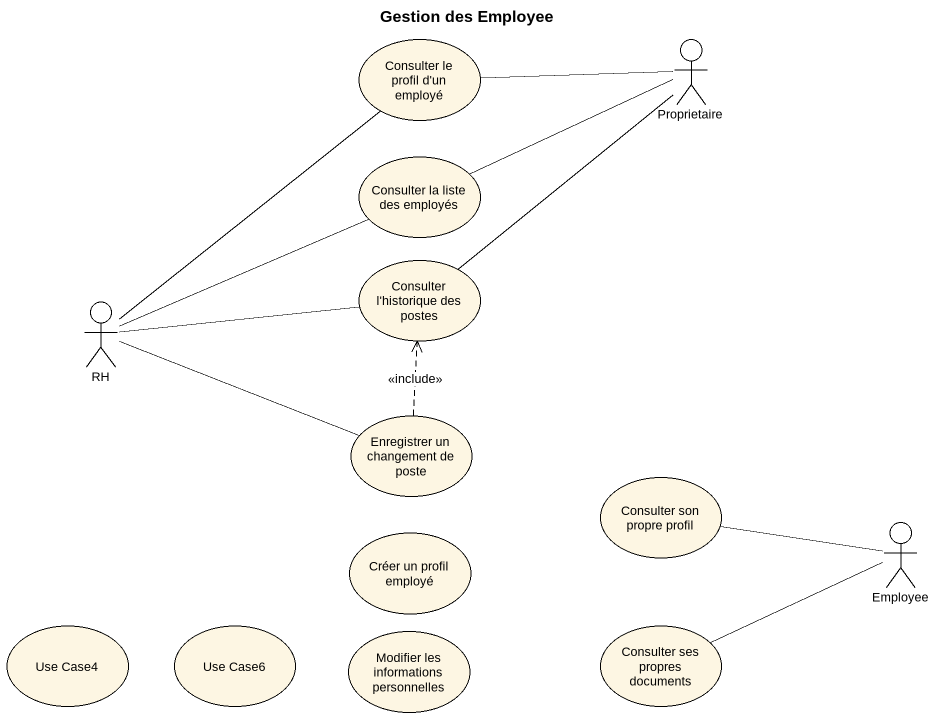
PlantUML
@startuml
title Gestion des Employee
usecase "Consulter le profil d'un employé" as Consulter_le_profil_d_un
actor Proprietaire
usecase "Consulter la liste des employés" as Consulter_la_liste_des
usecase "Consulter l'historique des postes" as Consulter_l_historique_des
actor RH
usecase "Enregistrer un changement de poste" as Enregistrer_un_changement
usecase "Consulter son propre profil" as Consulter_son_propre_profil
usecase "Créer un profil employé" as Créer_un_profil_employé
actor Employee
usecase "Use Case4" as Use_Case4
usecase "Use Case6" as Use_Case6
usecase "Modifier les informations personnelles" as Modifier_les_informations
usecase "Consulter ses propres documents" as Consulter_ses_propres
Proprietaire -left- Consulter_le_profil_d_un
Proprietaire -left- Consulter_la_liste_des
Proprietaire -- Consulter_l_historique_des
RH -up- Consulter_le_profil_d_un
RH -up- Consulter_la_liste_des
RH -right- Consulter_l_historique_des
RH -right- Enregistrer_un_changement
Enregistrer_un_changement .up.> Consulter_l_historique_des : <<include>>
Employee -left- Consulter_son_propre_profil
Employee -left- Consulter_ses_propres
@enduml
